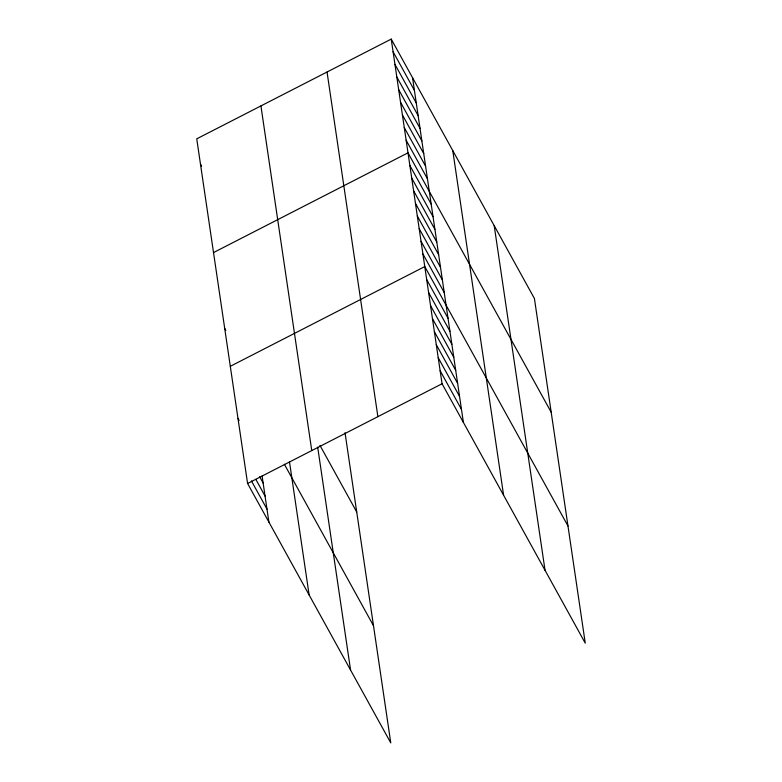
<?xml version="1.0" encoding="UTF-8"?>
<svg xmlns="http://www.w3.org/2000/svg" width="782" height="782" viewBox="0 0 782 782"><rect width="100%" height="100%" fill="white"/><g stroke="black" fill="none" stroke-linecap="round" stroke-linejoin="round"><path stroke-width="1.17" d="M391.225 39.1L442.055 383.757L585.259 643.166L534.419 298.509L391.225 39.1L196.741 138.834L247.581 483.491L390.775 742.9L345.028 432.71M213.515 252.576L407.999 152.832L551.193 412.241M230.299 366.308L424.773 266.574L567.976 525.983M247.581 483.491L442.055 383.757M393.082 51.739L414.411 90.37M394.949 64.378L416.278 103.009M396.816 77.007L418.135 115.638M398.673 89.647L420.002 128.277M400.54 102.286L421.869 140.916M402.407 114.925L423.727 153.555M404.265 127.564L425.594 166.195M406.132 140.203L427.461 178.834M409.856 165.471L431.185 204.102M411.723 178.11L433.052 216.741M413.59 190.749L434.909 229.38M415.447 203.388L436.776 242.019M417.314 216.028L438.643 254.649M419.181 228.657L440.501 267.288M421.048 241.296L442.368 279.927M422.906 253.935L444.235 292.566M426.689 279.594L448.018 318.225M428.614 292.615L449.933 331.245M430.53 305.635L451.859 344.266M432.456 318.655L453.775 357.286M434.372 331.676L455.701 370.306M436.297 344.696L457.617 383.327M438.213 357.716L459.542 396.347M440.139 370.736L461.458 409.367M200.475 164.112L201.629 166.204M319.946 445.369L356.719 511.985M224.708 328.401L225.861 330.483M284.374 464.264L373.493 625.717M237.972 418.39L239.126 420.481M259.683 476.795L263.143 483.061M255.841 479.376L265.059 496.081M251.423 480.91L266.985 509.102M494.204 225.646L545.034 570.303M452.768 150.584L503.598 495.241M412.544 77.731L463.384 422.388M327.042 72.012L377.882 416.669M317.688 447.167L350.561 670.047M260.924 105.922L311.754 450.579M289.467 461.712L309.125 594.975M262.097 475.964L268.9 522.122"/></g></svg>
